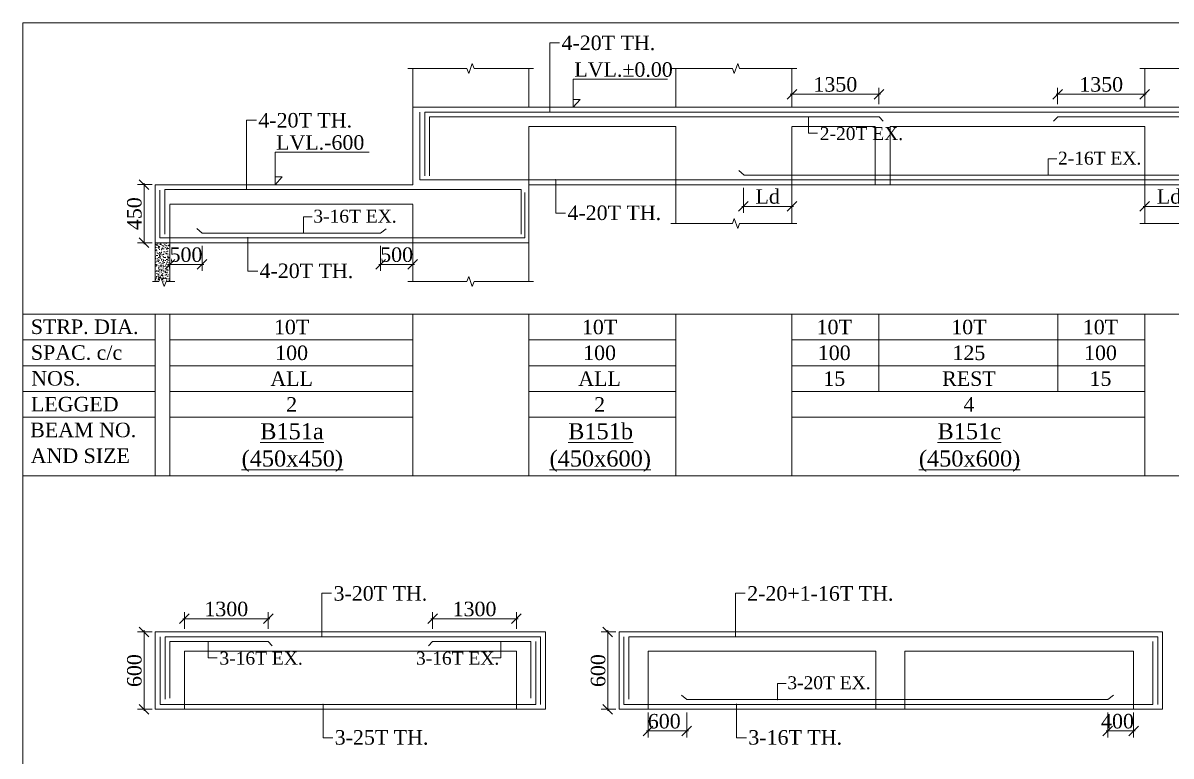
# Model space of a CAD drawing. Header units: millimetres. Extents: x 9781889 to 10654170, y -7832723 to -7608561.
# Drawn here: x 10430820 to 10448627, y -7771583 to -7760218 of the extents above; entities that cross this region are included whole.
import ezdxf
from ezdxf.enums import TextEntityAlignment as Align

# ---------------------------------------------------------------- set-up
doc = ezdxf.new("R2010")
doc.units = ezdxf.units.MM
doc.header["$LTSCALE"] = 10
doc.header["$PDMODE"] = 3
doc.linetypes.add('HIDDEN', pattern=[0.375, 0.25, -0.125])
for name, color, linetype, lineweight in [('LVL', 3, 'Continuous', 0), ('S-CUT OUT LINE', 9, 'Continuous', 0), ('S-DIM L.S.', 7, 'Continuous', 0), ('S-HATCH', 8, 'Continuous', 0), ('S-L.S.SECTION', 5, 'Continuous', 0), ('S-L.S.SLAB LINE', 252, 'HIDDEN', 0), ('S-L.S.STEEL', 1, 'Continuous', 9), ('S-SECTION MARK', 7, 'Continuous', 0), ('S-SHEET', 251, 'Continuous', 0), ('S-TEXT', 7, 'Continuous', 0), ('S-TEXT L.S. BEAM NO.', 30, 'Continuous', 0), ('S-TEXT. L.S.', 7, 'Continuous', 0)]:
    doc.layers.add(name, color=color, linetype=linetype, lineweight=lineweight)
doc.styles.add('135', font='arial.ttf', dxfattribs={"width": 0.8, "height": 135})
doc.styles.get("Standard").update_dxf_attribs({"font": 'arial.ttf'})
doc.styles.add('TEXT', font='times.ttf')
doc.dimstyles.new('75', dxfattribs={"dimtxt": 135, "dimasz": 90, "dimexe": 0.1, "dimexo": 0.03, "dimgap": 0.09, "dimtad": 1, "dimdec": 0, "dimzin": 0, "dimdsep": 46, "dimtxsty": '135', "dimblk": 'ARCHTICK', "dimcen": 0.09, "dimclrd": 256, "dimclre": 256, "dimclrt": 256, "dimadec": 0, "dimazin": 0, "dimtfac": 1, "dimtdec": 0, "dimtofl": 0, "dimtmove": 1, "dimatfit": 3, "dimldrblk": 'DOTSMALL', "dimfxl": 1, "dimtolj": 1, "dimtzin": 0, "dimlwd": -1, "dimlwe": -1, "dimarcsym": 0})
doc.dimstyles.new('SETU_1', dxfattribs={"dimtxt": 200, "dimasz": 150, "dimexe": 100, "dimexo": 50, "dimgap": 35, "dimtad": 1, "dimdec": 0, "dimzin": 0, "dimdsep": 46, "dimtxsty": 'Standard', "dimblk": 'OBLIQUE', "dimcen": 150, "dimdle": 25, "dimclrd": 256, "dimclre": 7, "dimclrt": 256, "dimadec": 0, "dimazin": 0, "dimtfac": 1, "dimtdec": 0, "dimtofl": 0, "dimtmove": 1, "dimatfit": 3, "dimfxl": 1, "dimtolj": 1, "dimtzin": 0, "dimlwd": -1, "dimlwe": 5, "dimarcsym": 1})

# ---------------------------------------------------------------- blocks, each defined once
blk = doc.blocks.new('_ArchTick')
at = {"color": 0, "linetype": 'ByBlock', "const_width": 0.15}
blk.add_lwpolyline([(-0.5, -0.5), (0.5, 0.5)], dxfattribs=at)
blk = doc.blocks.new('_Oblique')
at = {"color": 0, "linetype": 'ByBlock', "lineweight": -2}
blk.add_line((-0.5, -0.5), (0.5, 0.5), dxfattribs=at)
blk = doc.blocks.new('*D883')
at = {"layer": 'Defpoints', "color": 0, "transparency": 16777216}
for p in [(10440067, -7769659), (10439891, -7770859), (10440067, -7770859)]:
    blk.add_point(p, dxfattribs=at)
at = {"layer": 'S-DIM L.S.', "transparency": 16777216}
blk.add_line((10439891, -7769634), (10439891, -7770884), dxfattribs=at)
at = {"layer": 'S-DIM L.S.', "color": 7, "lineweight": 5, "transparency": 16777216}
for p, q in [((10440017, -7769659), (10439791, -7769659)), ((10440017, -7770859), (10439791, -7770859))]:
    blk.add_line(p, q, dxfattribs=at)
at = {"layer": 'S-DIM L.S.', "transparency": 16777216, "xscale": 150, "yscale": 150, "zscale": 150}
for p, rotation in [((10439891, -7769659), 90), ((10439891, -7770859), 270)]:
    blk.add_blockref('_Oblique', p, dxfattribs=dict(at, rotation=rotation))
at = {"layer": 'S-DIM L.S.', "transparency": 16777216, "insert": (10439742, -7770259), "char_height": 225, "attachment_point": 5, "rotation": 90, "style": 'TEXT'}
blk.add_mtext('\\A1;600', dxfattribs=at)
blk = doc.blocks.new('*D884')
at = {"layer": 'Defpoints', "color": 0, "transparency": 16777216}
for p in [(10440517, -7770859, 0), (10441117, -7770859, 0), (10440517, -7771195)]:
    blk.add_point(p, dxfattribs=at)
at = {"layer": 'S-DIM L.S.', "color": 7, "lineweight": 5, "transparency": 16777216}
for p, q in [((10440517, -7770909), (10440517, -7771295)), ((10441117, -7770909), (10441117, -7771295))]:
    blk.add_line(p, q, dxfattribs=at)
at = {"layer": 'S-DIM L.S.', "transparency": 16777216}
blk.add_line((10441142, -7771195), (10440492, -7771195), dxfattribs=at)
at = {"layer": 'S-DIM L.S.', "transparency": 16777216, "xscale": 150, "yscale": 150, "zscale": 150, "rotation": 180}
blk.add_blockref('_Oblique', (10440517, -7771195), dxfattribs=at)
at = {"layer": 'S-DIM L.S.', "transparency": 16777216, "xscale": 150, "yscale": 150, "zscale": 150}
blk.add_blockref('_Oblique', (10441117, -7771195), dxfattribs=at)
at = {"layer": 'S-DIM L.S.', "transparency": 16777216, "insert": (10440767, -7771045), "char_height": 225, "attachment_point": 5, "style": 'TEXT'}
blk.add_mtext('\\A1;600', dxfattribs=at)
blk = doc.blocks.new('*D882')
at = {"layer": 'Defpoints', "color": 0, "transparency": 16777216}
for p in [(10447646, -7770859, 0), (10448047, -7770859, 0), (10448047, -7771195)]:
    blk.add_point(p, dxfattribs=at)
at = {"layer": 'S-DIM L.S.', "color": 7, "lineweight": 5, "transparency": 16777216}
for p, q in [((10447646, -7770909), (10447646, -7771295)), ((10448047, -7770909), (10448047, -7771295))]:
    blk.add_line(p, q, dxfattribs=at)
at = {"layer": 'S-DIM L.S.', "transparency": 16777216}
blk.add_line((10447621, -7771195), (10448072, -7771195), dxfattribs=at)
at = {"layer": 'S-DIM L.S.', "transparency": 16777216, "xscale": 150, "yscale": 150, "zscale": 150, "rotation": 180}
blk.add_blockref('_Oblique', (10447646, -7771195), dxfattribs=at)
at = {"layer": 'S-DIM L.S.', "transparency": 16777216, "xscale": 150, "yscale": 150, "zscale": 150}
blk.add_blockref('_Oblique', (10448047, -7771195), dxfattribs=at)
at = {"layer": 'S-DIM L.S.', "transparency": 16777216, "insert": (10447797, -7771045), "char_height": 225, "attachment_point": 5, "style": 'TEXT'}
blk.add_mtext('\\A1;400', dxfattribs=at)
blk = doc.blocks.new('*D929')
at = {"layer": 'Defpoints', "color": 0, "transparency": 16777216}
for p in [(10432873, -7762725), (10432698, -7763625), (10432873, -7763625)]:
    blk.add_point(p, dxfattribs=at)
at = {"layer": 'S-DIM L.S.', "transparency": 16777216}
blk.add_line((10432698, -7762700), (10432698, -7763650), dxfattribs=at)
at = {"layer": 'S-DIM L.S.', "color": 7, "lineweight": 5, "transparency": 16777216}
for p, q in [((10432823, -7762725), (10432598, -7762725)), ((10432823, -7763625), (10432598, -7763625))]:
    blk.add_line(p, q, dxfattribs=at)
at = {"layer": 'S-DIM L.S.', "transparency": 16777216, "xscale": 150, "yscale": 150, "zscale": 150}
for p, rotation in [((10432698, -7762725), 90), ((10432698, -7763625), 270)]:
    blk.add_blockref('_Oblique', p, dxfattribs=dict(at, rotation=rotation))
at = {"layer": 'S-DIM L.S.', "transparency": 16777216, "insert": (10432549, -7763175), "char_height": 225, "attachment_point": 5, "rotation": 90, "style": 'TEXT'}
blk.add_mtext('\\A1;450', dxfattribs=at)
blk = doc.blocks.new('*D930')
at = {"layer": 'Defpoints', "color": 0, "transparency": 16777216}
for p in [(10436366, -7763625, 0), (10436866, -7763625, 0), (10436866, -7763962)]:
    blk.add_point(p, dxfattribs=at)
at = {"layer": 'S-DIM L.S.', "color": 7, "lineweight": 5, "transparency": 16777216}
for p, q in [((10436366, -7763675), (10436366, -7764062)), ((10436866, -7763675), (10436866, -7764062))]:
    blk.add_line(p, q, dxfattribs=at)
at = {"layer": 'S-DIM L.S.', "transparency": 16777216}
blk.add_line((10436341, -7763962), (10436891, -7763962), dxfattribs=at)
at = {"layer": 'S-DIM L.S.', "transparency": 16777216, "xscale": 150, "yscale": 150, "zscale": 150, "rotation": 180}
blk.add_blockref('_Oblique', (10436366, -7763962), dxfattribs=at)
at = {"layer": 'S-DIM L.S.', "transparency": 16777216, "xscale": 150, "yscale": 150, "zscale": 150}
blk.add_blockref('_Oblique', (10436866, -7763962), dxfattribs=at)
at = {"layer": 'S-DIM L.S.', "transparency": 16777216, "insert": (10436616, -7763812), "char_height": 225, "attachment_point": 5, "style": 'TEXT'}
blk.add_mtext('\\A1;500', dxfattribs=at)
blk = doc.blocks.new('*D931')
at = {"layer": 'Defpoints', "color": 0, "transparency": 16777216}
for p in [(10433099, -7763625, 0), (10433599, -7763625, 0), (10433099, -7763962)]:
    blk.add_point(p, dxfattribs=at)
at = {"layer": 'S-DIM L.S.', "color": 7, "lineweight": 5, "transparency": 16777216}
for p, q in [((10433099, -7763675), (10433099, -7764062)), ((10433599, -7763675), (10433599, -7764062))]:
    blk.add_line(p, q, dxfattribs=at)
at = {"layer": 'S-DIM L.S.', "transparency": 16777216}
blk.add_line((10433624, -7763962), (10433074, -7763962), dxfattribs=at)
at = {"layer": 'S-DIM L.S.', "transparency": 16777216, "xscale": 150, "yscale": 150, "zscale": 150, "rotation": 180}
blk.add_blockref('_Oblique', (10433099, -7763962), dxfattribs=at)
at = {"layer": 'S-DIM L.S.', "transparency": 16777216, "xscale": 150, "yscale": 150, "zscale": 150}
blk.add_blockref('_Oblique', (10433599, -7763962), dxfattribs=at)
at = {"layer": 'S-DIM L.S.', "transparency": 16777216, "insert": (10433349, -7763812), "char_height": 225, "attachment_point": 5, "style": 'TEXT'}
blk.add_mtext('\\A1;500', dxfattribs=at)
blk = doc.blocks.new('*D932')
at = {"layer": 'Defpoints', "color": 0, "transparency": 16777216}
for p in [(10442746, -7761322), (10442746, -7761525, 0), (10444096, -7761525, 0)]:
    blk.add_point(p, dxfattribs=at)
at = {"layer": 'S-DIM L.S.', "color": 7, "lineweight": 5, "transparency": 16777216}
for p, q in [((10442746, -7761475), (10442746, -7761222)), ((10444096, -7761475), (10444096, -7761222))]:
    blk.add_line(p, q, dxfattribs=at)
at = {"layer": 'S-DIM L.S.', "transparency": 16777216}
blk.add_line((10444121, -7761322), (10442721, -7761322), dxfattribs=at)
at = {"layer": 'S-DIM L.S.', "transparency": 16777216, "xscale": 150, "yscale": 150, "zscale": 150, "rotation": 180}
blk.add_blockref('_Oblique', (10442746, -7761322), dxfattribs=at)
at = {"layer": 'S-DIM L.S.', "transparency": 16777216, "xscale": 150, "yscale": 150, "zscale": 150}
blk.add_blockref('_Oblique', (10444096, -7761322), dxfattribs=at)
at = {"layer": 'S-DIM L.S.', "transparency": 16777216, "insert": (10443421, -7761172), "char_height": 225, "attachment_point": 5, "style": 'TEXT'}
blk.add_mtext('\\A1;1350', dxfattribs=at)
blk = doc.blocks.new('*D933')
at = {"layer": 'Defpoints', "color": 0, "transparency": 16777216}
for p in [(10448219, -7761322), (10446869, -7761525, 0), (10448219, -7761525, 0)]:
    blk.add_point(p, dxfattribs=at)
at = {"layer": 'S-DIM L.S.', "color": 7, "lineweight": 5, "transparency": 16777216}
for p, q in [((10446869, -7761475), (10446869, -7761222)), ((10448219, -7761475), (10448219, -7761222))]:
    blk.add_line(p, q, dxfattribs=at)
at = {"layer": 'S-DIM L.S.', "transparency": 16777216}
blk.add_line((10446844, -7761322), (10448244, -7761322), dxfattribs=at)
at = {"layer": 'S-DIM L.S.', "transparency": 16777216, "xscale": 150, "yscale": 150, "zscale": 150, "rotation": 180}
blk.add_blockref('_Oblique', (10446869, -7761322), dxfattribs=at)
at = {"layer": 'S-DIM L.S.', "transparency": 16777216, "xscale": 150, "yscale": 150, "zscale": 150}
blk.add_blockref('_Oblique', (10448219, -7761322), dxfattribs=at)
at = {"layer": 'S-DIM L.S.', "transparency": 16777216, "insert": (10447544, -7761172), "char_height": 225, "attachment_point": 5, "style": 'TEXT'}
blk.add_mtext('\\A1;1350', dxfattribs=at)
blk = doc.blocks.new('*D934')
at = {"layer": 'Defpoints', "color": 0, "transparency": 16777216}
for p in [(10441996, -7762725, 0), (10442746, -7762725, 0), (10441996, -7763062)]:
    blk.add_point(p, dxfattribs=at)
at = {"layer": 'S-DIM L.S.', "color": 7, "lineweight": 5, "transparency": 16777216}
for p, q in [((10441996, -7762775), (10441996, -7763162)), ((10442746, -7762775), (10442746, -7763162))]:
    blk.add_line(p, q, dxfattribs=at)
at = {"layer": 'S-DIM L.S.', "transparency": 16777216}
blk.add_line((10442771, -7763062), (10441971, -7763062), dxfattribs=at)
at = {"layer": 'S-DIM L.S.', "transparency": 16777216, "xscale": 150, "yscale": 150, "zscale": 150, "rotation": 180}
blk.add_blockref('_Oblique', (10441996, -7763062), dxfattribs=at)
at = {"layer": 'S-DIM L.S.', "transparency": 16777216, "xscale": 150, "yscale": 150, "zscale": 150}
blk.add_blockref('_Oblique', (10442746, -7763062), dxfattribs=at)
at = {"layer": 'S-DIM L.S.', "transparency": 16777216, "insert": (10442371, -7762909), "char_height": 225, "attachment_point": 5, "style": 'TEXT'}
blk.add_mtext('\\A1;Ld', dxfattribs=at)
blk = doc.blocks.new('*D938')
at = {"layer": 'Defpoints', "color": 0, "transparency": 16777216}
for p in [(10432873, -7769659), (10432698, -7770859), (10432873, -7770859)]:
    blk.add_point(p, dxfattribs=at)
at = {"layer": 'S-DIM L.S.', "transparency": 16777216}
blk.add_line((10432698, -7769634), (10432698, -7770884), dxfattribs=at)
at = {"layer": 'S-DIM L.S.', "color": 7, "lineweight": 5, "transparency": 16777216}
for p, q in [((10432823, -7769659), (10432598, -7769659)), ((10432823, -7770859), (10432598, -7770859))]:
    blk.add_line(p, q, dxfattribs=at)
at = {"layer": 'S-DIM L.S.', "transparency": 16777216, "xscale": 150, "yscale": 150, "zscale": 150}
for p, rotation in [((10432698, -7769659), 90), ((10432698, -7770859), 270)]:
    blk.add_blockref('_Oblique', p, dxfattribs=dict(at, rotation=rotation))
at = {"layer": 'S-DIM L.S.', "transparency": 16777216, "insert": (10432549, -7770259), "char_height": 225, "attachment_point": 5, "rotation": 90, "style": 'TEXT'}
blk.add_mtext('\\A1;600', dxfattribs=at)
blk = doc.blocks.new('*D939')
at = {"layer": 'Defpoints', "color": 0, "transparency": 16777216}
for p in [(10438474, -7769455), (10437174, -7769659, 0), (10438474, -7769659, 0)]:
    blk.add_point(p, dxfattribs=at)
at = {"layer": 'S-DIM L.S.', "transparency": 16777216}
blk.add_line((10437149, -7769455), (10438499, -7769455), dxfattribs=at)
at = {"layer": 'S-DIM L.S.', "color": 7, "lineweight": 5, "transparency": 16777216}
for p, q in [((10437174, -7769609), (10437174, -7769355)), ((10438474, -7769609), (10438474, -7769355))]:
    blk.add_line(p, q, dxfattribs=at)
at = {"layer": 'S-DIM L.S.', "transparency": 16777216, "xscale": 150, "yscale": 150, "zscale": 150, "rotation": 180}
blk.add_blockref('_Oblique', (10437174, -7769455), dxfattribs=at)
at = {"layer": 'S-DIM L.S.', "transparency": 16777216, "xscale": 150, "yscale": 150, "zscale": 150}
blk.add_blockref('_Oblique', (10438474, -7769455), dxfattribs=at)
at = {"layer": 'S-DIM L.S.', "transparency": 16777216, "insert": (10437824, -7769305), "char_height": 225, "attachment_point": 5, "style": 'TEXT'}
blk.add_mtext('\\A1;1300', dxfattribs=at)
blk = doc.blocks.new('*D940')
at = {"layer": 'Defpoints', "color": 0, "transparency": 16777216}
for p in [(10433324, -7769455), (10433324, -7769659, 0), (10434624, -7769659, 0)]:
    blk.add_point(p, dxfattribs=at)
at = {"layer": 'S-DIM L.S.', "transparency": 16777216}
blk.add_line((10434649, -7769455), (10433299, -7769455), dxfattribs=at)
at = {"layer": 'S-DIM L.S.', "color": 7, "lineweight": 5, "transparency": 16777216}
for p, q in [((10433324, -7769609), (10433324, -7769355)), ((10434624, -7769609), (10434624, -7769355))]:
    blk.add_line(p, q, dxfattribs=at)
at = {"layer": 'S-DIM L.S.', "transparency": 16777216, "xscale": 150, "yscale": 150, "zscale": 150, "rotation": 180}
blk.add_blockref('_Oblique', (10433324, -7769455), dxfattribs=at)
at = {"layer": 'S-DIM L.S.', "transparency": 16777216, "xscale": 150, "yscale": 150, "zscale": 150}
blk.add_blockref('_Oblique', (10434624, -7769455), dxfattribs=at)
at = {"layer": 'S-DIM L.S.', "transparency": 16777216, "insert": (10433974, -7769305), "char_height": 225, "attachment_point": 5, "style": 'TEXT'}
blk.add_mtext('\\A1;1300', dxfattribs=at)
blk = doc.blocks.new('*D1213')
at = {"layer": 'Defpoints', "color": 0, "transparency": 16777216}
for p in [(10448221, -7762725, 0), (10448971, -7762725, 0), (10448221, -7763062)]:
    blk.add_point(p, dxfattribs=at)
at = {"layer": 'S-DIM L.S.', "color": 7, "lineweight": 5, "transparency": 16777216}
for p, q in [((10448221, -7762775), (10448221, -7763162)), ((10448971, -7762775), (10448971, -7763162))]:
    blk.add_line(p, q, dxfattribs=at)
at = {"layer": 'S-DIM L.S.', "transparency": 16777216}
blk.add_line((10448996, -7763062), (10448196, -7763062), dxfattribs=at)
at = {"layer": 'S-DIM L.S.', "transparency": 16777216, "xscale": 150, "yscale": 150, "zscale": 150, "rotation": 180}
blk.add_blockref('_Oblique', (10448221, -7763062), dxfattribs=at)
at = {"layer": 'S-DIM L.S.', "transparency": 16777216, "xscale": 150, "yscale": 150, "zscale": 150}
blk.add_blockref('_Oblique', (10448971, -7763062), dxfattribs=at)
at = {"layer": 'S-DIM L.S.', "transparency": 16777216, "insert": (10448596, -7762909), "char_height": 225, "attachment_point": 5, "style": 'TEXT'}
blk.add_mtext('\\A1;Ld', dxfattribs=at)

msp = doc.modelspace()

# ---------------------------------------------------------------- hatches: boundary and pattern name
at = {"layer": 'S-HATCH'}
h = msp.add_hatch(dxfattribs=at)
h.set_pattern_fill('AR-CONC', color=256, scale=0.5)
h.set_pattern_definition([(50, (639141, -35008.34), (91.0923345, -7.96954277), [9.525, -104.775]), (355, (639141, -35008.34), (-17.6217107, 95.5284226), [7.62, -83.8202921]), (100.4514447, (639148.595, -35009.01), (73.47062355, 87.55887596), [8.0950044, -89.0451223]), (46.1842, (639141, -34982.94), (135.5395204, -21.021164), [14.2875, -157.1625]), (96.6355576, (639152.3, -34984.7), (118.702067, 123.7130623), [12.1425116, -133.5678041]), (351.1841512, (639141, -34982.94), (118.702067, 123.7130623), [11.4299835, -125.729866]), (21, (639153.7, -34989.29), (75.80719563, -51.1325991), [9.525, -104.775]), (326, (639153.7, -34989.29), (30.9010142, 92.09398306), [7.62, -83.82]), (71.451445, (639160.02, -34993.55), (106.70820964, 40.96138444), [8.0950044, -89.0449688]), (37.5, (639141.003, -35008.343), (1.544301625, 42.27751944), [0, -82.804, 0, -85.09, 0, -84.1375]), (7.5, (639141.003, -35008.343), (33.40983126, 50.09028741), [0, -48.514, 0, -80.899, 0, -32.0675]), (327.5, (639112.682, -35008.343), (67.79529758, -2.864372), [0, -31.75, 0, -99.06, 0, -131.445]), (317.5, (639099.98, -35008.343), (74.0645907, 12.71324552), [0, -41.275, 0, -65.786, 0, -93.345])])
h.paths.add_polyline_path([(10433099.3, -7764225.5), (10432983.5, -7764225.5), (10432955.5, -7764148.6), (10432927.6, -7764225.5), (10432869.3, -7764225.5), (10432869.3, -7763625.5), (10433099.3, -7763625.5)])

# ---------------------------------------------------------------- linework, layer by layer
at = {"layer": 'LVL', "linetype": 'Continuous', "elevation": 0}
for points in [[(10440817.9, -7761090.5), (10439356.7, -7761090.5), (10439356.7, -7761525.5), (10439464.8, -7761403.4), (10439356.7, -7761403.4)], [(10436192, -7762222.1), (10434730.7, -7762222.1), (10434730.7, -7762725.5), (10434838.9, -7762603.4), (10434730.7, -7762603.4)]]:
    msp.add_lwpolyline(points, dxfattribs=at)
at = {"layer": 'S-CUT OUT LINE', "color": 5, "elevation": 0}
for points in [[(10436788, -7760925.5), (10437705.5, -7760925.5), (10437733.5, -7761002.3), (10437789.4, -7760848.6), (10437817.4, -7760925.5), (10438741.3, -7760925.5)], [(10440868.1, -7760925.5), (10441824.2, -7760925.5), (10441852.2, -7761002.3), (10441908.1, -7760848.6), (10441936.1, -7760925.5), (10442823.3, -7760925.5)], [(10448141.1, -7760925.5), (10448952.1, -7760925.5), (10448980.1, -7761002.3), (10449036, -7760848.6), (10449064, -7760925.5), (10450096.3, -7760925.5)], [(10440868.1, -7763325.5), (10441824.2, -7763325.5), (10441852.2, -7763248.6), (10441908.1, -7763402.3), (10441936.1, -7763325.5), (10442821.3, -7763325.5)], [(10448141.1, -7763325.5), (10448952.1, -7763325.5), (10448980.1, -7763248.6), (10449036, -7763402.3), (10449064, -7763325.5), (10450096.3, -7763325.5)], [(10436788, -7764225.5), (10437705.5, -7764225.5), (10437733.5, -7764148.6), (10437789.4, -7764302.3), (10437817.4, -7764225.5), (10438741.3, -7764225.5)]]:
    msp.add_lwpolyline(points, dxfattribs=at)
at = {"layer": 'S-CUT OUT LINE', "color": 1, "elevation": 0}
msp.add_lwpolyline([(10432829.9, -7764225.5), (10432927.6, -7764225.5), (10432955.5, -7764148.6), (10433011.5, -7764302.3), (10433039.4, -7764225.5), (10433174.3, -7764225.5)], dxfattribs=at)
at = {"layer": 'S-L.S.SECTION'}
for p, q in [((10436866.2, -7762725.5, 0), (10436866.2, -7760925.5, 0)), ((10438666.3, -7761525.5, 0), (10438666.3, -7760925.5, 0)), ((10440946.3, -7761525.5, 0), (10440946.3, -7760925.5, 0)), ((10442746.3, -7761525.5, 0), (10442746.3, -7760925.5, 0)), ((10448219.4, -7761525.5, 0), (10448219.4, -7760925.5, 0)), ((10436866.2, -7761525.5, 0), (10454551.3, -7761525.5, 0)), ((10432869.3, -7762725.5, 0), (10436866.3, -7762725.5, 0)), ((10432869.3, -7763625.5, 0), (10432869.3, -7762725.5, 0)), ((10432869.3, -7763625.5, 0), (10432869.3, -7762725.5, 0)), ((10438666.3, -7762725.5, 0), (10438666.3, -7764225.5, 0)), ((10438666.3, -7762725.5, 0), (10454551.3, -7762725.5, 0)), ((10440946.3, -7762725.5, 0), (10440946.3, -7763325.5, 0)), ((10442746.3, -7762725.5, 0), (10442746.3, -7763325.5, 0)), ((10448219.4, -7762725.5, 0), (10448219.4, -7763325.5, 0)), ((10432873.4, -7763625.5, 0), (10438666.3, -7763625.5, 0)), ((10436866.2, -7763625.5, 0), (10436866.2, -7764225.5, 0)), ((10432873.4, -7769658.7, 0), (10438923.9, -7769658.7, 0)), ((10432873.4, -7769658.7, 0), (10432873.4, -7770858.7, 0)), ((10438923.9, -7770858.7, 0), (10438923.9, -7769658.7, 0)), ((10440066.6, -7769658.7, 0), (10448497.2, -7769658.7, 0)), ((10440066.6, -7769658.7, 0), (10440066.6, -7770858.7, 0)), ((10448497.2, -7770858.7, 0), (10448497.2, -7769658.7, 0)), ((10432873.4, -7770858.7, 0), (10438923.9, -7770858.7, 0)), ((10440066.6, -7770858.7, 0), (10448497.2, -7770858.7, 0))]:
    msp.add_line(p, q, dxfattribs=at)
at = {"layer": 'S-L.S.SECTION', "color": 1}
for p, q in [((10432869.3, -7763625.5, 0), (10432869.3, -7764225.5, 0)), ((10433099.3, -7763625.5, 0), (10433099.3, -7764225.5, 0))]:
    msp.add_line(p, q, dxfattribs=at)
at = {"layer": 'S-L.S.SLAB LINE', "ltscale": 0.3}
for p, q in [((10438666.3, -7761825.5, 0), (10440946.3, -7761825.5, 0)), ((10438666.3, -7761825.5, 0), (10438666.3, -7762725.5, 0)), ((10440946.3, -7761825.5, 0), (10440946.3, -7762725.5, 0)), ((10442746.3, -7761825.5, 0), (10444039.5, -7761825.5, 0)), ((10442746.3, -7761825.5, 0), (10442746.3, -7762725.5, 0)), ((10444039.5, -7761825.5, 0), (10444039.5, -7762725.5, 0)), ((10444269.5, -7761825.5, 0), (10444269.5, -7762725.5, 0)), ((10444269.5, -7761825.5, 0), (10448221.3, -7761825.5, 0)), ((10448221.3, -7761825.5, 0), (10448221.3, -7762725.5, 0)), ((10433099.3, -7763025.5, 0), (10436866.3, -7763025.5, 0)), ((10433099.3, -7763025.5, 0), (10433099.3, -7763625.5, 0)), ((10433099.3, -7763025.5, 0), (10433099.3, -7763625.5, 0)), ((10433099.3, -7763025.5, 0), (10433099.3, -7763625.5, 0)), ((10436866.3, -7763025.5, 0), (10436866.3, -7763625.5, 0)), ((10432873.4, -7769958.7, 0), (10432873.4, -7769958.7, 0)), ((10433323.4, -7769958.7, 0), (10438473.9, -7769958.7, 0)), ((10433323.4, -7769958.7, 0), (10433323.4, -7770858.7, 0)), ((10438473.9, -7769958.7, 0), (10438473.9, -7770858.7, 0)), ((10440066.6, -7769958.7, 0), (10440066.6, -7769958.7, 0)), ((10440516.6, -7769958.7, 0), (10444046.6, -7769958.7, 0)), ((10440516.6, -7769958.7, 0), (10440516.6, -7770858.7, 0)), ((10444046.6, -7769958.7, 0), (10444046.6, -7770858.7, 0)), ((10444496.6, -7769958.7, 0), (10448047.2, -7769958.7, 0)), ((10444496.6, -7769958.7, 0), (10444496.6, -7770858.7, 0)), ((10448047.2, -7769958.7, 0), (10448047.2, -7770858.7, 0))]:
    msp.add_line(p, q, dxfattribs=at)
at = {"layer": 'S-L.S.STEEL'}
for p, q in [((10436978.3, -7761600.5, 0), (10436978.3, -7762650.5, 0)), ((10437053.3, -7761600.5, 0), (10454401.3, -7761600.5, 0)), ((10437053.3, -7761600.5, 0), (10437053.3, -7762587.5, 0)), ((10437128.3, -7761675.5, 0), (10437128.3, -7762587.5, 0)), ((10436978.3, -7762650.5, 0), (10454476.3, -7762650.5, 0)), ((10432944.3, -7763550.5, 0), (10432944.3, -7762809.3, 0)), ((10433019.3, -7762800.5, 0), (10438546.7, -7762800.5, 0)), ((10433019.3, -7763490.6, 0), (10433019.3, -7762800.5, 0)), ((10438546.7, -7763491.1, 0), (10438546.7, -7762800.5, 0)), ((10438606.5, -7763550.5, 0), (10438606.5, -7762847.4, 0)), ((10432944.3, -7763550.5, 0), (10438606.5, -7763550.5, 0)), ((10432948.4, -7770783.7, 0), (10432948.4, -7769733.7, 0)), ((10433023.4, -7769733.7, 0), (10438848.9, -7769733.7, 0)), ((10433023.4, -7770704, 0), (10433023.4, -7769733.7, 0)), ((10434623.5, -7769808.7, 0), (10433098.4, -7769808.7, 0)), ((10433098.4, -7770687.5, 0), (10433098.4, -7769808.7, 0)), ((10434623.5, -7769808.7, 0), (10434686.7, -7769875.5, 0)), ((10438698.9, -7770687.5, 0), (10438698.9, -7769808.7, 0)), ((10438773.9, -7770783.7, 0), (10438773.9, -7769808.7, 0)), ((10438848.9, -7770783.7, 0), (10438848.9, -7769733.7, 0)), ((10440141.6, -7770783.7, 0), (10440141.6, -7769733.7, 0)), ((10440216.6, -7769733.7, 0), (10448422.2, -7769733.7, 0)), ((10440216.6, -7770704, 0), (10440216.6, -7769733.7, 0)), ((10448347.2, -7770783.7, 0), (10448347.2, -7769808.7, 0)), ((10448422.2, -7770783.7, 0), (10448422.2, -7769733.7, 0)), ((10432948.4, -7770783.7, 0), (10438773.9, -7770783.7, 0)), ((10440141.6, -7770783.7, 0), (10448347.2, -7770783.7, 0))]:
    msp.add_line(p, q, dxfattribs=at)
at = {"layer": 'S-L.S.STEEL', "elevation": 0}
for points in [[(10449061, -7762507.3), (10448971.5, -7762575.5), (10442007.9, -7762575.5), (10441925.9, -7762504.8)], [(10436455.6, -7763407.3), (10436366.1, -7763475.5), (10433599.4, -7763475.5), (10433517.4, -7763404.8)], [(10447736, -7770640.5), (10447646.5, -7770708.7), (10441116.8, -7770708.7), (10441034.8, -7770638)]]:
    msp.add_lwpolyline(points, dxfattribs=at)
at = {"layer": 'S-L.S.STEEL'}
for points in [[(10437128.3, -7761675.5, 0), (10444098.2, -7761675.5, 0), (10444161.4, -7761742.3, 0)], [(10454326.3, -7762593.5, 0), (10454326.3, -7761675.5, 0), (10446869.4, -7761675.5, 0), (10446806.2, -7761742.3, 0)], [(10438698.9, -7769808.7, 0), (10437173.9, -7769808.7, 0), (10437110.7, -7769875.5, 0)]]:
    msp.add_polyline3d(points, dxfattribs=at)
at = {"layer": 'S-SHEET'}
for p, q in [((10430820.3, -7764732, 0), (10432873.4, -7764732, 0)), ((10430820.3, -7764732), (10430820.3, -7767241.3)), ((10432873.4, -7764732, 0), (10432873.4, -7767241.3, 0)), ((10432873.4, -7764732, 0), (10454551.3, -7764732, 0)), ((10433099.3, -7764732, 0), (10433099.3, -7767241.3, 0)), ((10436866.3, -7764732, 0), (10436866.3, -7767241.3, 0)), ((10438666.3, -7764732, 0), (10438666.3, -7767241.3, 0)), ((10440946.3, -7764732, 0), (10440946.3, -7767241.3, 0)), ((10442746.3, -7764732, 0), (10442746.3, -7767241.3, 0)), ((10444096.3, -7764732, 0), (10444096.3, -7765932, 0)), ((10446871.3, -7764732, 0), (10446871.3, -7765932, 0)), ((10448221.3, -7764732, 0), (10448221.3, -7767241.3, 0)), ((10430820.3, -7765132, 0), (10432873.4, -7765132, 0)), ((10433099.3, -7765132, 0), (10436866.3, -7765132, 0)), ((10438666.3, -7765132, 0), (10440946.3, -7765132, 0)), ((10442746.3, -7765132, 0), (10448221.3, -7765132, 0)), ((10430820.3, -7765532, 0), (10432873.4, -7765532, 0)), ((10433099.3, -7765532, 0), (10436866.3, -7765532, 0)), ((10438666.3, -7765532, 0), (10440946.3, -7765532, 0)), ((10442746.3, -7765532, 0), (10448221.3, -7765532, 0)), ((10430820.3, -7765932, 0), (10432873.4, -7765932, 0)), ((10433099.3, -7765932, 0), (10436866.3, -7765932, 0)), ((10438666.3, -7765932, 0), (10440946.3, -7765932, 0)), ((10442746.3, -7765932, 0), (10448221.3, -7765932, 0)), ((10430820.3, -7766332, 0), (10432873.4, -7766332, 0)), ((10433099.3, -7766332, 0), (10436866.3, -7766332, 0)), ((10438666.3, -7766332, 0), (10440946.3, -7766332, 0)), ((10442746.3, -7766332, 0), (10448221.3, -7766332, 0)), ((10430820.3, -7767241.3, 0), (10432873.4, -7767241.3, 0)), ((10430820.3, -7767241.3), (10482154.4, -7767241.3)), ((10432873.4, -7767241.3, 0), (10454551.3, -7767241.3, 0))]:
    msp.add_line(p, q, dxfattribs=at)
msp.add_lwpolyline([(10430820.3, -7760218.1), (10482154.4, -7760218.1), (10482154.4, -7801877.7), (10430820.3, -7801877.7)], close=True, dxfattribs=at)

# ---------------------------------------------------------------- texts
at = {"layer": 'LVL', "style": 'TEXT'}
for s, p in [('LVL.%%P0.00', (10439372.4, -7761052, 0)), ('LVL.-600', (10434746.5, -7762183.6, 0))]:
    msp.add_text(s, height=225, dxfattribs=at).set_placement(p)
at = {"layer": 'S-TEXT', "style": 'TEXT'}
for s, p in [('STRP. DIA.', (10431777.1, -7765040.1, 0)), ('SPAC. c/c', (10431651.4, -7765440.1, 0)), ('NOS.', (10431330.9, -7765840.1, 0)), ('LEGGED', (10431623.5, -7766240.1, 0)), ('BEAM NO.', (10431754.8, -7766640.1, 0)), ('AND SIZE', (10431709.6, -7767040.1, 0))]:
    msp.add_text(s, height=225, dxfattribs=at).set_placement(p, align=Align.CENTER)
at = {"layer": 'S-TEXT', "linetype": 'ByBlock', "style": 'TEXT'}
for s, p in [('10T', (10434987.4, -7764932, 0)), ('10T', (10439763.8, -7764932, 0)), ('10T', (10443403.6, -7764932, 0)), ('10T', (10445492.3, -7764932, 0)), ('10T', (10447533, -7764932, 0)), ('100', (10434987.4, -7765332, 0)), ('100', (10439763.8, -7765332, 0)), ('100', (10443403.6, -7765332, 0)), ('125', (10445492.3, -7765332, 0)), ('100', (10447533, -7765332, 0)), ('ALL', (10434987.4, -7765732, 0)), ('ALL', (10439763.8, -7765732, 0)), ('15', (10443403.6, -7765732, 0)), ('REST', (10445492.3, -7765732, 0)), ('15', (10447533, -7765732, 0)), ('2', (10434987.4, -7766132, 0)), ('2', (10439763.8, -7766132, 0)), ('4', (10445492.3, -7766132, 0))]:
    msp.add_text(s, height=225, dxfattribs=at).set_placement(p, align=Align.MIDDLE_CENTER)
at = {"layer": 'S-TEXT L.S. BEAM NO.', "color": 145, "linetype": 'ByBlock', "style": 'TEXT'}
for s, p in [('%%UB151a', (10434499.9, -7766672.7, 0)), ('%%U(450x450)', (10434211.2, -7767095.7, 0))]:
    msp.add_text(s, height=250, dxfattribs=at).set_placement(p)
at = {"layer": 'S-TEXT L.S. BEAM NO.', "color": 140, "linetype": 'ByBlock', "style": 'TEXT'}
for s, p in [('%%UB151b', (10439276.2, -7766672.7, 0)), ('%%UB151c', (10445004.8, -7766672.7, 0)), ('%%U(450x600)', (10438987.5, -7767095.7, 0)), ('%%U(450x600)', (10444716.1, -7767095.7, 0))]:
    msp.add_text(s, height=250, dxfattribs=at).set_placement(p)
at = {"layer": 'S-TEXT. L.S.', "style": 'TEXT'}
for s, height, p in [('4-20T TH.', 225, (10439173.3, -7760638.9, 0)), ('4-20T TH.', 225, (10434471.5, -7761838.9, 0)), ('2-20T EX.', 200, (10443179.5, -7762033, 0)), ('2-16T EX.', 200, (10446874.1, -7762413.5, 0)), ('4-20T TH.', 225, (10439265.6, -7763273.3, 0)), ('3-16T EX.', 200, (10435324, -7763313.5, 0)), ('4-20T TH.', 225, (10434489.9, -7764173.3, 0)), ('3-20T TH.', 225, (10435637.4, -7769174.4, 0)), ('2-20+1-16T TH.', 225, (10442052.9, -7769174.4, 0)), ('3-16T EX.', 200, (10433868, -7770166.2, 0)), ('3-16T EX.', 200, (10436916.2, -7770166.2, 0)), ('3-20T EX.', 200, (10442676, -7770546.7, 0)), ('3-25T TH.', 225, (10435655.7, -7771406.5, 0)), ('3-16T TH.', 225, (10442071.3, -7771406.5, 0))]:
    msp.add_text(s, height=height, dxfattribs=at).set_placement(p)

# ---------------------------------------------------------------- dimensions: what is measured, and where the dimension line sits
at = {"layer": 'S-DIM L.S.'}
for base, p1, p2, picture, middle in [((10442746.3, -7761321.7, 0), (10444096.3, -7761525.5, 0), (10442746.3, -7761525.5, 0), '*D932', (10443421.3, -7761172.2, 0)), ((10433323.5, -7769454.9, 0), (10434623.5, -7769658.7, 0), (10433323.5, -7769658.7, 0), '*D940', (10433973.5, -7769305.4, 0))]:
    dim = msp.add_linear_dim(base=base, p1=p1, p2=p2, dimstyle='SETU_1', override={"dimtxt": 225, "dimtxsty": 'TEXT'}, dxfattribs=at)
    dim.commit()
    dim.dimension.update_dxf_attribs({"geometry": picture, "text_midpoint": middle})
for base, p1, p2, picture, middle in [((10448219.4, -7761321.7, 0), (10446869.4, -7761525.5, 0), (10448219.4, -7761525.5, 0), '*D933', (10447544.4, -7761172.2, 0)), ((10438473.9, -7769454.9, 0), (10437173.9, -7769658.7, 0), (10438473.9, -7769658.7, 0), '*D939', (10437823.9, -7769305.4, 0))]:
    dim = msp.add_linear_dim(base=base, p1=p1, p2=p2, angle=180, dimstyle='SETU_1', override={"dimtxt": 225, "dimtxsty": 'TEXT'}, dxfattribs=at)
    dim.commit()
    dim.dimension.update_dxf_attribs({"geometry": picture, "text_midpoint": middle})
at = {"layer": 'S-DIM L.S.', "color": 7}
for base, p1, p2, picture, middle in [((10432698.2, -7763625.5, 0), (10432873.4, -7762725.5, 0), (10432873.4, -7763625.5, 0), '*D929', (10432548.8, -7763175.5, 0)), ((10432698.2, -7770858.7, 0), (10432873.4, -7769658.7, 0), (10432873.4, -7770858.7, 0), '*D938', (10432548.8, -7770258.7, 0)), ((10439891.4, -7770858.7), (10440066.6, -7769658.7), (10440066.6, -7770858.7), '*D883', (10439742, -7770258.7))]:
    dim = msp.add_linear_dim(base=base, p1=p1, p2=p2, angle=90, dimstyle='SETU_1', override={"dimtxt": 225, "dimlfac": 0.5, "dimtxsty": 'TEXT'}, dxfattribs=at)
    dim.commit()
    dim.dimension.update_dxf_attribs({"geometry": picture, "text_midpoint": middle})
at = {"layer": 'S-DIM L.S.'}
for base, p1, p2, picture, middle in [((10441996.2, -7763061.5, 0), (10442746.3, -7762725.5, 0), (10441996.2, -7762725.5, 0), '*D934', (10442371.2, -7762908.9, 0)), ((10448221.3, -7763061.5, 0), (10448971.5, -7762725.5, 0), (10448221.3, -7762725.5, 0), '*D1213', (10448596.4, -7762908.9, 0))]:
    dim = msp.add_linear_dim(base=base, p1=p1, p2=p2, text='Ld', dimstyle='SETU_1', override={"dimtxt": 225, "dimtxsty": 'TEXT'}, dxfattribs=at)
    dim.commit()
    dim.dimension.update_dxf_attribs({"geometry": picture, "text_midpoint": middle})
for base, p1, p2, picture, middle in [((10433099.3, -7763961.5, 0), (10433599.4, -7763625.5, 0), (10433099.3, -7763625.5, 0), '*D931', (10433349.3, -7763961.5, 0)), ((10440516.6, -7771194.8, 0), (10441116.8, -7770858.7, 0), (10440516.6, -7770858.7, 0), '*D884', (10440766.7, -7771194.8, 0))]:
    dim = msp.add_linear_dim(base=base, p1=p1, p2=p2, dimstyle='SETU_1', override={"dimtxt": 225, "dimtxsty": 'TEXT'}, dxfattribs=at)
    dim.commit()
    dim.dimension.update_dxf_attribs({"geometry": picture, "text_midpoint": middle, "dimtype": 160})
for base, p1, p2, picture, middle in [((10436866.2, -7763961.5, 0), (10436366.1, -7763625.5, 0), (10436866.2, -7763625.5, 0), '*D930', (10436616.2, -7763961.5, 0)), ((10448046.6, -7771194.8, 0), (10447646.5, -7770858.7, 0), (10448046.6, -7770858.7, 0), '*D882', (10447796.5, -7771194.8, 0))]:
    dim = msp.add_linear_dim(base=base, p1=p1, p2=p2, angle=180, dimstyle='SETU_1', override={"dimtxt": 225, "dimtxsty": 'TEXT'}, dxfattribs=at)
    dim.commit()
    dim.dimension.update_dxf_attribs({"geometry": picture, "text_midpoint": middle, "dimtype": 160})

# ---------------------------------------------------------------- leaders
at = {"layer": 'S-SECTION MARK'}
for points in [[(10438991.6, -7761600.5, 0), (10438991.6, -7760523.7, 0), (10439144.2, -7760523.7, 0)], [(10434289.9, -7762800.5, 0), (10434289.9, -7761723.7, 0), (10434442.4, -7761723.7, 0)], [(10443005.4, -7761675.5, 0), (10443005.4, -7761927.8, 0), (10443144.8, -7761927.8, 0)], [(10446720.2, -7762575.5, 0), (10446720.2, -7762323.1, 0), (10446855.6, -7762323.1, 0)], [(10439084, -7762646.6, 0), (10439084, -7763168.5, 0), (10439236.5, -7763168.5, 0)], [(10435170.1, -7763475.5, 0), (10435170.1, -7763223.1, 0), (10435305.5, -7763223.1, 0)], [(10434308.2, -7763546.6, 0), (10434308.2, -7764068.5, 0), (10434460.8, -7764068.5, 0)], [(10435455.7, -7769733.7, 0), (10435455.7, -7769059.3, 0), (10435608.3, -7769059.3, 0)], [(10441871.3, -7769733.7, 0), (10441871.3, -7769059.3, 0), (10442023.8, -7769059.3, 0)], [(10433693.9, -7769808.7, 0), (10433693.9, -7770061, 0), (10433833.3, -7770061, 0)], [(10438234.3, -7769808.7, 0), (10438234.3, -7770061, 0), (10438095, -7770061, 0)], [(10442522.1, -7770708.7, 0), (10442522.1, -7770456.4, 0), (10442657.5, -7770456.4, 0)], [(10435474.1, -7770779.8, 0), (10435474.1, -7771301.7, 0), (10435626.6, -7771301.7, 0)], [(10441889.6, -7770779.8, 0), (10441889.6, -7771301.7, 0), (10442042.2, -7771301.7, 0)]]:
    msp.add_leader(points, dimstyle='75', override={"dimasz": 75}, dxfattribs=at)

doc.saveas('drawing.dxf')
